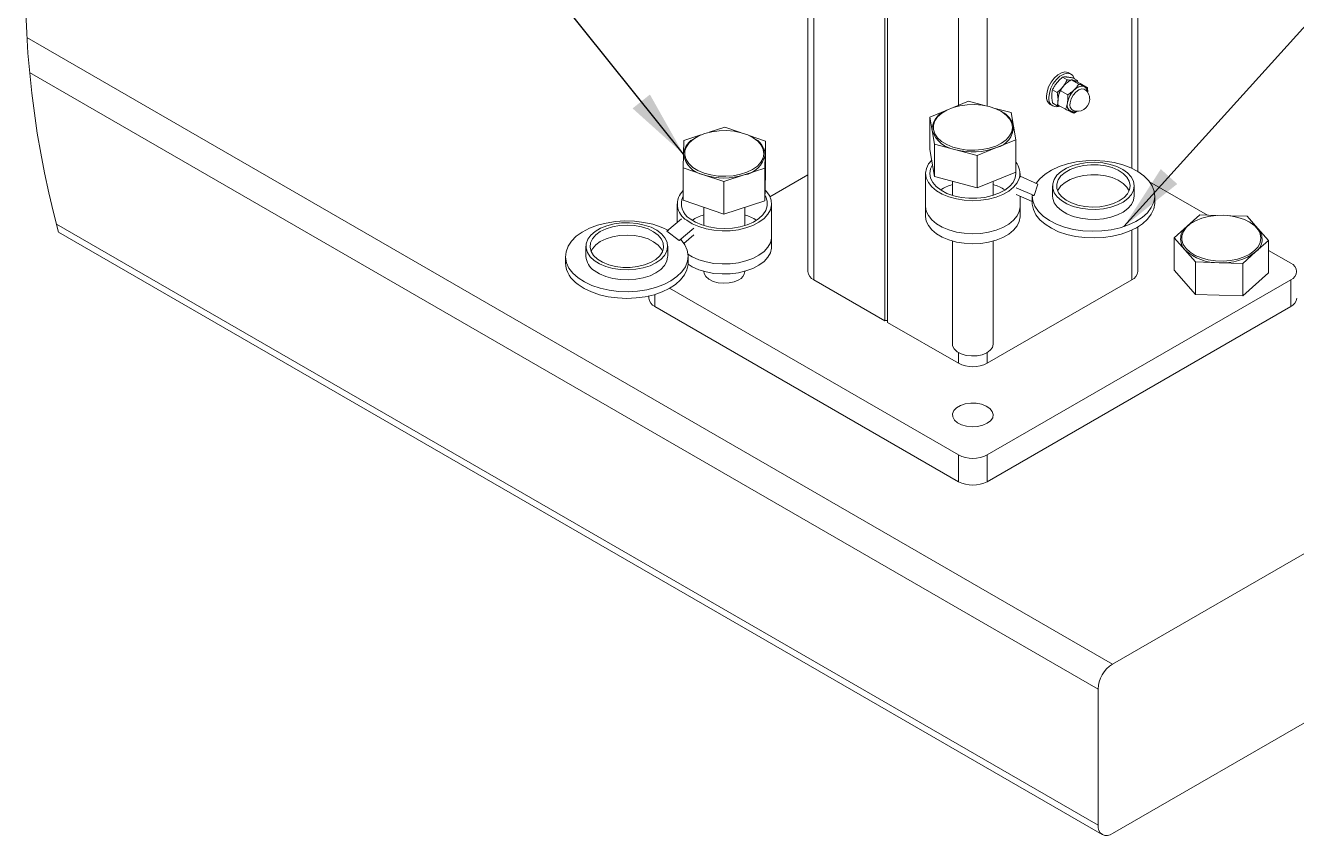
# Model space of a CAD drawing. Header units: inches. Extents: x 0.03 to 2.74, y 0.01 to 1.91.
# Drawn here: x 1.651 to 1.8551, y 1.1068 to 1.2369 of the extents above; entities that cross this region are included whole.
import ezdxf

# ---------------------------------------------------------------- set-up
doc = ezdxf.new("R2010")
doc.units = ezdxf.units.IN
doc.header["$MEASUREMENT"] = 0
doc.layers.add('SLD-0_0', color=7, linetype='Continuous')
doc.dimstyles.new('SLDDIMSTYLE1', dxfattribs={"dimtxt": 0.18, "dimasz": 0.01083333333333333, "dimexe": 0, "dimexo": 0.0625, "dimgap": 0, "dimtad": 0, "dimtih": 1, "dimtoh": 1, "dimdec": 0, "dimrnd": 1e-09, "dimzin": 0, "dimdsep": 46, "dimtxsty": 'Standard', "dimsah": 1, "dimcen": 0.09, "dimadec": 0, "dimazin": 0, "dimtfac": 0.01083333333333333, "dimtdec": 0, "dimtofl": 0, "dimtmove": 0, "dimatfit": 3, "dimfxl": 1, "dimfrac": 2, "dimtolj": 1, "dimtzin": 0, "dimarcsym": 0})

msp = doc.modelspace()

# ---------------------------------------------------------------- linework, layer by layer
at = {"color": 7, "linetype": 'Continuous', "lineweight": 15}
for p, q in [((1.788959838566752, 1.189459929390944), (1.788959838566752, 1.395049998841362)), ((1.789423808318046, 1.189192099596048), (1.789423808318046, 1.395092629460001)), ((1.776631376541753, 1.393387130939843), (1.776631376541753, 1.197361534110932)), ((1.77759232544079, 1.196022267804473), (1.77759232544079, 1.393553840125116)), ((1.82959112030183, 1.213428701390533), (1.82959112030183, 1.393387130939843)), ((1.651246963659857, 1.234931546321167), (1.825534054280514, 1.134317771731188)), ((1.82321416641339, 1.130299581705217), (1.651670571210751, 1.229329570146785)), ((1.818878124059277, 1.229060254146835), (1.818506924791847, 1.229274541449148)), ((1.818259862757039, 1.228152534855108), (1.81752919741997, 1.228574343315674)), ((1.82011750174188, 1.227471579166011), (1.818922827542858, 1.228161217421473)), ((1.819892576340238, 1.228030157602154), (1.819161911003168, 1.22845196606272)), ((1.819486255700755, 1.227944818143558), (1.819515158477979, 1.22793187251533)), ((1.819949873456114, 1.22774034761673), (1.819892576340238, 1.228030157602154)), ((1.821534441817712, 1.226871269656393), (1.820339806729349, 1.227560947022515)), ((1.802399356201187, 1.224705204012302), (1.799946765867053, 1.223699316965728)), ((1.804970295390367, 1.224025421642983), (1.802399356201187, 1.224705204012302)), ((1.816644866302505, 1.226119836559235), (1.815914200965436, 1.226541645019801)), ((1.818345358658273, 1.225740658717307), (1.81715072356991, 1.226430336083429)), ((1.798938180184988, 1.223285682632956), (1.79622264888837, 1.222171967498688)), ((1.798609924421471, 1.223109019784892), (1.798470690474358, 1.223028647380027)), ((1.809287955734608, 1.222883781497974), (1.806506170981135, 1.223619335667457)), ((1.807751806369226, 1.223028647380027), (1.807612611532772, 1.223109019784892)), ((1.809643901844911, 1.220706491094663), (1.809287955734608, 1.222883781497974)), ((1.815554422010522, 1.224160079642958), (1.815925621277952, 1.223945792340646)), ((1.816662583431169, 1.223964800121066), (1.815931918094099, 1.224386608581632)), ((1.817990194761156, 1.223409467869645), (1.816795559672794, 1.224099106125107)), ((1.76329931544375, 1.220541365891093), (1.7607804325421, 1.219724774435538)), ((1.765802866966953, 1.219683747353931), (1.76329931544375, 1.220541365891093)), ((1.79622264888837, 1.216974825758735), (1.79622264888837, 1.222171967498688)), ((1.79622264888837, 1.222171967498688), (1.796578594998672, 1.219994637984718)), ((1.809999847955213, 1.218529161580693), (1.809643901844911, 1.220706491094663)), ((1.759449496806072, 1.219293344752784), (1.756692899317188, 1.218399705298405)), ((1.758707548043794, 1.218926134772603), (1.758568333652011, 1.218845762367738)), ((1.769815307726007, 1.218309320564759), (1.767067373248158, 1.219250596802167)), ((1.767849469102209, 1.218845762367738), (1.767710254710425, 1.218926134772603)), ((1.796578594998672, 1.219994637984718), (1.796934541108975, 1.217817347581407)), ((1.806911513854134, 1.217262562879216), (1.809999847955213, 1.218529161580693)), ((1.809999847955213, 1.21333201984074), (1.809999847955213, 1.218529161580693)), ((1.756692899317188, 1.218399705298405), (1.756647687395036, 1.216212871894225)), ((1.769770115359184, 1.216122487160579), (1.769815307726007, 1.218309320564759)), ((1.769815307726007, 1.213112178824807), (1.769815307726007, 1.218309320564759)), ((1.79622264888837, 1.216974825758735), (1.796934541108975, 1.212620205841454)), ((1.796934541108975, 1.212620205841454), (1.796934541108975, 1.217817347581407)), ((1.796934541108975, 1.217817347581407), (1.800378860431015, 1.216906655879573)), ((1.800378860431015, 1.216906655879573), (1.803823140642396, 1.21599592506708)), ((1.803823140642396, 1.21599592506708), (1.806911513854134, 1.217262562879216)), ((1.756647687395036, 1.216212871894225), (1.756602495028213, 1.214026038490044)), ((1.769724922992361, 1.213935653756399), (1.769770115359184, 1.216122487160579)), ((1.803823140642396, 1.210798783327127), (1.803823140642396, 1.21599592506708)), ((1.756602495028213, 1.208828896750091), (1.756602495028213, 1.214026038490044)), ((1.756602495028213, 1.214026038490044), (1.759860491169341, 1.212910015826878)), ((1.759860491169341, 1.212910015826878), (1.763118506865799, 1.211793993163711)), ((1.763118506865799, 1.211793993163711), (1.76642171492908, 1.212864843015385)), ((1.76642171492908, 1.212864843015385), (1.769724922992361, 1.213935653756399)), ((1.769724922992361, 1.208738512016446), (1.769724922992361, 1.213935653756399)), ((1.769724922992361, 1.208738512016446), (1.769815307726007, 1.213112178824807)), ((1.770537192720063, 1.20935970661813), (1.776631376541753, 1.212877827754272)), ((1.795534496837961, 1.213112061492829), (1.795534496837961, 1.207804549472327)), ((1.796934541108975, 1.212620205841454), (1.803823140642396, 1.210798783327127)), ((1.803823140642396, 1.210798783327127), (1.809999847955213, 1.21333201984074)), ((1.810688039116281, 1.212496459715424), (1.810688039116281, 1.213112061492829)), ((1.810688039116281, 1.212673161674148), (1.813572254686466, 1.211409926489371)), ((1.763118506865799, 1.206596851423758), (1.763118506865799, 1.211793993163711)), ((1.799830411655631, 1.21185449735365), (1.799830411655631, 1.209594370573939)), ((1.806392085187952, 1.209594370573939), (1.806392085187952, 1.211852385378048)), ((1.810090858459408, 1.210812511168541), (1.81298023663662, 1.209547046676184)), ((1.813572254686466, 1.211409926489371), (1.81298023663662, 1.209547046676184)), ((1.815911463219285, 1.211111825044176), (1.815911463219285, 1.209504455168205)), ((1.829034810283926, 1.209504455168205), (1.829034810283926, 1.211111825044176)), ((1.831491116130693, 1.211780969314164), (1.84077962394017, 1.206418858813277)), ((1.755632120460285, 1.208248729230014), (1.755632120460285, 1.205219647777777)), ((1.756602495028213, 1.208828896750091), (1.763118506865799, 1.206596851423758)), ((1.763118506865799, 1.206596851423758), (1.769724922992361, 1.208738512016446)), ((1.770785682293935, 1.202941217209512), (1.770785682293935, 1.208248729230014)), ((1.812630626453124, 1.208628571953149), (1.810090858459408, 1.209740957325001)), ((1.810688039116281, 1.207804549472327), (1.810688039116281, 1.209479385235593)), ((1.812630626453124, 1.209504455168205), (1.812630626453124, 1.208432862214005)), ((1.812631604219607, 1.209583967138565), (1.81298023663662, 1.209547046676184)), ((1.82892709952821, 1.208820918175594), (1.829034810283926, 1.209504455168205)), ((1.832315647050087, 1.208432862214005), (1.832315647050087, 1.209504455168205)), ((1.759928054833285, 1.207689720576618), (1.759928054833285, 1.204731038311124)), ((1.766489747920935, 1.204731038311124), (1.766489747920935, 1.207689759687278)), ((1.795534496837961, 1.207804549472327), (1.795534496837961, 1.206197179596357)), ((1.810688039116281, 1.206197179596357), (1.810688039116281, 1.207804549472327)), ((1.839571143678415, 1.20645511439445), (1.837509112388065, 1.204620511587938)), ((1.842327858499277, 1.206372356239368), (1.839571143678415, 1.20645511439445)), ((1.847137726490827, 1.206227920574568), (1.844352108892741, 1.206311578274814)), ((1.848858947496024, 1.204279701302785), (1.847137726490827, 1.206227920574568)), ((1.65598390982714, 1.204979390997688), (1.82321416641339, 1.108439421791206)), ((1.756331986153155, 1.205815146676301), (1.753995945583739, 1.203827464749283)), ((1.758321212951214, 1.204308995186602), (1.755985191937129, 1.202321313259584)), ((1.82959112030183, 1.197361534110932), (1.82959112030183, 1.204508615991676)), ((1.837509112388065, 1.204620511587938), (1.835447041987056, 1.202785869670767)), ((1.838512261688488, 1.205317111540756), (1.838373027741375, 1.205236739135892)), ((1.847654182746902, 1.205236739135892), (1.847514948799789, 1.205317111540756)), ((1.850580168501221, 1.202331482031003), (1.848858947496024, 1.204279701302785)), ((1.656334634664426, 1.203667150156806), (1.823893753229411, 1.106937337810075)), ((1.755985191937129, 1.202321313259584), (1.753995945583739, 1.203827464749283)), ((1.756267062458714, 1.202445411381548), (1.755985191937129, 1.202321313259584)), ((1.756719201235569, 1.201874317534428), (1.758321212951214, 1.203237441343061)), ((1.770785682293935, 1.201333847333542), (1.770785682293935, 1.202941217209512)), ((1.799830411655631, 1.202254551364157), (1.799830411655631, 1.185685085887147)), ((1.806392085187952, 1.185685085887147), (1.806392085187952, 1.202254551364157)), ((1.835447041987056, 1.197588727930814), (1.835447041987056, 1.202785869670767)), ((1.835447041987056, 1.202785869670767), (1.837168262992253, 1.200837611288325)), ((1.848518098100212, 1.200496840113832), (1.850580168501221, 1.202331482031003)), ((1.850580168501221, 1.19713434029105), (1.850580168501221, 1.202331482031003)), ((1.740993254903042, 1.201408939799401), (1.740993254903042, 1.19980156992343)), ((1.754116601967684, 1.19980156992343), (1.754116601967684, 1.201408939799401)), ((1.837168262992253, 1.200837611288325), (1.83888948399745, 1.198889392016542)), ((1.846456066809862, 1.198662198196661), (1.848518098100212, 1.200496840113832)), ((1.850580168501221, 1.200761110838731), (1.854149133494455, 1.198700761306732)), ((1.737712418136882, 1.19980156992343), (1.737712418136882, 1.19872997696923)), ((1.757397458289174, 1.19872997696923), (1.757397458289174, 1.19980156992343)), ((1.83888948399745, 1.19369225027659), (1.83888948399745, 1.198889392016542)), ((1.83888948399745, 1.198889392016542), (1.842672775403656, 1.198775814661931)), ((1.842672775403656, 1.198775814661931), (1.846456066809862, 1.198662198196661)), ((1.846456066809862, 1.193465056456708), (1.846456066809862, 1.198662198196661)), ((1.759928054833285, 1.197391219101342), (1.759928054833285, 1.197361534110932)), ((1.766489747920935, 1.197361534110932), (1.766489747920935, 1.197391219101342)), ((1.788959838566752, 1.189459929390944), (1.77759232544079, 1.196022267804473)), ((1.854149133494455, 1.196022267804473), (1.805431175399575, 1.167897988254106)), ((1.805431175399575, 1.182629761182519), (1.828630210513453, 1.196022267804473)), ((1.835447041987056, 1.197588727930814), (1.83888948399745, 1.19369225027659)), ((1.846456066809862, 1.193465056456708), (1.850580168501221, 1.19713434029105)), ((1.854149133494455, 1.191735974208991), (1.854149133494455, 1.196022267804473)), ((1.800791360554668, 1.167897988254106), (1.75442811836902, 1.194662898619133)), ((1.751112434005422, 1.193432164392235), (1.751112434005422, 1.193075201404791)), ((1.83888948399745, 1.19369225027659), (1.846456066809862, 1.193465056456708)), ((1.800791360554668, 1.163611655547965), (1.752073363349129, 1.191735974208991)), ((1.854149133494455, 1.191735974208991), (1.805431175399575, 1.163611655547965)), ((1.789423808318046, 1.189192099596048), (1.800791360554668, 1.182629761182519)), ((1.89160494257953, 1.172459699112388), (1.825534054280514, 1.134317771731188)), ((1.800791360554668, 1.163611655547965), (1.800791360554668, 1.167897988254106)), ((1.805431175399575, 1.167897988254106), (1.805431175399575, 1.163611655547965)), ((1.825534054280514, 1.107099764378154), (1.89160494257953, 1.145241652648695)), ((1.82321416641339, 1.130299581705217), (1.82321416641339, 1.108439421791206))]:
    msp.add_line(p, q, dxfattribs=at)
at = {"color": 8, "linetype": 'Continuous', "lineweight": 15}
for p, q in [((1.800791360554668, 1.224045720075161), (1.800791360554668, 1.395692019869125)), ((1.805431175399575, 1.223932885823076), (1.805431175399575, 1.395692019869125)), ((1.828630210513453, 1.213937374625408), (1.828630210513453, 1.393553840125116)), ((1.828630210513453, 1.196022267804473), (1.828630210513453, 1.203999903646143)), ((1.752073363349129, 1.19368215972649), (1.752073363349129, 1.191735974208991)), ((1.800791360554668, 1.182629761182519), (1.800791360554668, 1.184345819580688)), ((1.805431175399575, 1.182629761182519), (1.805431175399575, 1.184345819580688))]:
    msp.add_line(p, q, dxfattribs=at)
at = {"color": 7, "linetype": 'Continuous', "lineweight": 15, "flags": 128}
for points in [[(1.814942770409707, 1.225511978692372), (1.815027327655117, 1.226240062725927), (1.815274233247286, 1.227006827201532), (1.815663384307336, 1.227750125281556), (1.816163335865186, 1.228409765661334), (1.816733530167142, 1.228932284069601), (1.817327816635227, 1.229275362772993), (1.817898010937183, 1.229411194092747), (1.818397962495033, 1.229328787933599), (1.818506924791847, 1.229274541449148)], [(1.815313930566477, 1.225297691390059), (1.815398526922546, 1.226025814534274), (1.815645393404057, 1.226792539899219), (1.816034583574766, 1.227535837979243), (1.816534496021956, 1.228195478359021), (1.817104729434571, 1.228717996767289), (1.817699015902657, 1.229061075470681), (1.818269210204613, 1.229196906790435), (1.818769161762463, 1.229114500631286), (1.819158312822512, 1.228820544915977), (1.819405218414682, 1.228338818925361), (1.819414604972914, 1.228306083303526)], [(1.817597406409792, 1.227052469340937), (1.817787014886085, 1.227272466799507), (1.81793289764528, 1.22741901443991)], [(1.819236651473093, 1.22320593599864), (1.819658499044318, 1.223103935399182), (1.820092392698608, 1.223096856369849), (1.820517330011918, 1.223185011795914), (1.820912621445478, 1.223364177726174), (1.821259024554911, 1.223625554262286), (1.821539760867377, 1.223956508661294), (1.82174114165212, 1.224340927331568), (1.821853389244315, 1.22476015448862), (1.821875330324183, 1.225010619150787), (1.821865122442105, 1.225261866026139), (1.821823000262038, 1.225509749384792), (1.821749628665188, 1.225750240828836), (1.821646180971336, 1.225979429292342), (1.821514338938831, 1.226193560152018), (1.821356331875253, 1.226389113448525), (1.821174623752139, 1.22656296032912)], [(1.80574891039574, 1.217167328423817), (1.806797506282271, 1.217515921730171), (1.807712852152562, 1.217972773341471), (1.808461899499503, 1.218521417670151), (1.809017544636198, 1.219141947390628), (1.809359723794427, 1.219811952095121), (1.809476078005848, 1.220507261396182), (1.809362383319259, 1.221202688029221), (1.809022746353885, 1.221873162061625), (1.808469486967407, 1.222494395773969), (1.807722551596068, 1.223043939647814), (1.806808926594787, 1.223501964578893), (1.805761699581332, 1.223851926758322), (1.804618651452588, 1.224081115221829), (1.803421122175437, 1.2241812776203), (1.802212407249726, 1.224148815773079), (1.801036154171235, 1.223984863889288), (1.799934915337285, 1.223695405899798), (1.798948466288384, 1.223290845239984), (1.798112515056475, 1.222785809296424), (1.79745717684922, 1.222198601857672), (1.797006230947475, 1.221550381790411), (1.796775908274848, 1.220864615490219), (1.796774578512432, 1.220166060004436), (1.797002280770885, 1.21948001992963), (1.797450762701094, 1.218831213202478), (1.79810383249011, 1.218243184439881), (1.798937867299713, 1.21773709250852), (1.799922751922242, 1.217331280307609), (1.801022895657732, 1.217040375223724), (1.802198483855015, 1.216874937134879), (1.803407081448748, 1.216840949971947), (1.804605001832492, 1.216939587054705), (1.80574891039574, 1.217167328423817)], [(1.761199092594592, 1.219814768062591), (1.760092476044988, 1.219532193549138), (1.759098517749501, 1.219133812373493), (1.758253101738041, 1.21863405636894), (1.757586812546182, 1.218050955549414), (1.757123722784723, 1.217405590560281), (1.756880571815846, 1.216721310465143), (1.756866120427234, 1.216022833200679), (1.757080935723447, 1.215335385142138), (1.757517215127955, 1.214683840668835), (1.758159216600388, 1.214091705287011), (1.758983727964451, 1.213580450748623), (1.759960946897757, 1.213168498174201), (1.761055556474956, 1.212870748724939), (1.762227996264165, 1.212697957832145), (1.763435870310701, 1.212656422311967), (1.764635550674113, 1.212747589258799), (1.765783683188566, 1.2129681342666), (1.766838751889211, 1.213310156982191), (1.7677626043279, 1.213761298437233), (1.768521898667579, 1.214305171265478), (1.769089159670086, 1.214922181026618), (1.76944389334995, 1.215590034644849), (1.769573271410919, 1.216284561732724), (1.769472639684537, 1.216980692357631), (1.769145615906788, 1.217653239254978), (1.768604011496782, 1.218277875594681), (1.767867420894828, 1.218832073636983), (1.766962458904582, 1.21929580872432), (1.765921841592549, 1.219652263273193), (1.764783154302317, 1.219888608987352), (1.763587580558131, 1.219996241521749), (1.76237831808319, 1.219971328031774), (1.761199092594592, 1.219814768062591)], [(1.796504128303363, 1.21525297898299), (1.796009495795177, 1.214636438549762), (1.79565886873454, 1.213901353708191), (1.795534653280599, 1.213142294032469), (1.795640682277965, 1.212382334811583), (1.795973670431257, 1.211644512223861), (1.796523527190376, 1.210951314898402), (1.797273591414459, 1.210323745259252), (1.798200983367815, 1.209780928418807), (1.799277621597065, 1.209339290853975), (1.800470692259055, 1.209012325742215), (1.801744017993932, 1.208809888969671), (1.803058879248987, 1.208738199131171), (1.804375344041073, 1.208799407312978), (1.805653402165726, 1.208991636203445), (1.806854216738258, 1.209309058314335), (1.807941258402882, 1.209742052423461), (1.808881595984466, 1.210277438238639), (1.809646600480403, 1.210898945725598), (1.810213001048406, 1.211587723546555), (1.810563667219703, 1.212322769277467)], [(1.796626114449724, 1.214506904046155), (1.796304272834332, 1.213833027386392), (1.796190695479721, 1.213098685647348), (1.79631279895806, 1.212364774125556), (1.796666398428804, 1.211656362753629), (1.797239486919548, 1.210997504587037), (1.798012548211301, 1.210410649144219), (1.798959221719692, 1.209915781972078), (1.800047280261458, 1.209529798875433), (1.80123968604224, 1.209265762814488), (1.802495803087024, 1.209132708351545), (1.803772922555854, 1.20913521143374), (1.805027475174265, 1.209273076507778), (1.806216791212963, 1.209541727626519), (1.807300352028909, 1.20993193467437), (1.808241237159724, 1.210430439137826), (1.809007454086098, 1.21102030610141), (1.809572876887619, 1.211681354464923), (1.80991826311991, 1.212391134709926)], [(1.812631604219607, 1.209583967138565), (1.812730436855662, 1.208697289381542), (1.813067531628181, 1.207830362507466), (1.813634597077392, 1.20700434538302), (1.814417827140563, 1.206239458219062), (1.815398018483976, 1.205554435021397), (1.816551196273478, 1.204966015152207), (1.817849200834374, 1.204488552223455), (1.819260274311311, 1.204133740322272), (1.820749921102784, 1.203910222904365), (1.822281690074325, 1.203823553683353), (1.823818152324982, 1.20387576641352), (1.825321683400507, 1.204065648664429), (1.826755597502476, 1.204388507156962), (1.828084812369494, 1.204836441537941), (1.829276787933024, 1.205398539933422), (1.830302386751886, 1.206061074501988), (1.831136538893467, 1.206807775209371), (1.831758828593612, 1.207620416488336), (1.832154080916512, 1.208479130123959), (1.832312596418661, 1.209362913692193), (1.832230542255447, 1.210250178109106), (1.831909834849175, 1.211119177848124), (1.831358413663684, 1.211948714931908), (1.830589693655114, 1.212718451817619), (1.829622526161249, 1.213409615388794), (1.828480534020306, 1.214005309840614), (1.827191642243027, 1.214490907786501), (1.825787374020809, 1.214854597807345), (1.824302029401859, 1.215087462672826), (1.822771981299328, 1.215183792226685), (1.821234658614166, 1.215141239829365), (1.819727568468644, 1.214960861468667), (1.818287670435803, 1.214647076649092), (1.816950085887694, 1.214207511949203), (1.815747550446152, 1.213652961910968), (1.814709475326974, 1.212996958822505), (1.813861243348044, 1.212255538054128), (1.81328197537313, 1.21153707524276)], [(1.828586406575035, 1.209735520943358), (1.82892709952821, 1.210428248940905), (1.82903457561997, 1.21114573398579), (1.828904884673727, 1.211861967489577), (1.828542719968596, 1.212551097306469), (1.827961183575442, 1.213188209946489), (1.827181317028972, 1.21375026923131), (1.826231280003881, 1.214216937618094), (1.825145411659035, 1.214571436634003), (1.823962939985716, 1.214800859761465), (1.822726652045197, 1.214896954651369), (1.821481212210402, 1.214856240455036), (1.820271597739528, 1.21468020337752), (1.819141534349672, 1.214375218456287), (1.818131931790465, 1.213952236675943), (1.817279202085715, 1.21342662852559), (1.816614203545613, 1.212817323564333), (1.816160950114969, 1.212146419314676), (1.815935868270689, 1.211438086164068), (1.81594701480859, 1.21071798070501), (1.816194076843397, 1.210012111525938), (1.816668058923471, 1.209345978776716), (1.817351830580038, 1.208743674623474), (1.818220752097738, 1.208226944592783), (1.819243339395834, 1.20781448357979), (1.820382632901284, 1.207521231856348), (1.821597527311165, 1.207357710189809), (1.822844023133761, 1.207329902511045), (1.824077143110876, 1.207438747475881), (1.825252301090907, 1.207680373129045), (1.826326983787191, 1.208046018682854), (1.827262393425704, 1.208522464734464), (1.828024738396807, 1.209092502593783), (1.828586406575035, 1.209735520943358)], [(1.827948277057873, 1.209834197136775), (1.828281695428418, 1.210496614373364), (1.82837732099041, 1.211184218874542), (1.82823120356726, 1.211868850965614), (1.8278493662005, 1.21252246830386), (1.827247414043191, 1.213118358308976), (1.826450025921353, 1.213632076818901), (1.825489820124844, 1.214042621409588), (1.82440610286626, 1.214333213608198), (1.823243225633251, 1.214491885552984), (1.822048864319504, 1.214512183985161), (1.820871829027827, 1.214393248470225), (1.819760382311799, 1.214140006951248), (1.818759970757527, 1.213762784642286), (1.81791162144662, 1.213277030253762), (1.817249986423217, 1.212702612000602), (1.816802208484875, 1.212063074499705), (1.816586552309487, 1.211384582782144), (1.816611935127373, 1.210694944526681), (1.816877261840075, 1.210022358518674), (1.817371698794963, 1.209394397772931), (1.818074986670521, 1.208836718881952), (1.818958340021504, 1.208372201581428), (1.819985581488056, 1.208019853651782), (1.821114667111429, 1.207794067815635), (1.822299368092329, 1.207704113299241), (1.823491187213222, 1.207753666504576), (1.824641314371299, 1.207940693677356), (1.825702660332763, 1.208257568239016), (1.826631812265787, 1.208691305450669), (1.827390715498872, 1.209224109962332), (1.827948277057873, 1.209834197136775)], [(1.80991826311991, 1.212391134709926), (1.810031840474522, 1.213125476448969), (1.809999847955213, 1.213495854392554)], [(1.828212195786839, 1.21030814010619), (1.8278493662005, 1.210915098427889), (1.827247414043191, 1.211510988433006), (1.826450025921353, 1.21202470694293), (1.825489820124844, 1.212435251533618), (1.82440610286626, 1.212725843732227), (1.823243225633251, 1.212884515677013), (1.822048864319504, 1.21290481410919), (1.820871829027827, 1.212785917704914), (1.819760382311799, 1.212532637075278), (1.818759970757527, 1.212155414766316), (1.81791162144662, 1.211669660377792), (1.817249986423217, 1.211095242124632), (1.816802208484875, 1.210455704623735), (1.816734077716372, 1.21030814010619)], [(1.757183679425432, 1.205596713644102), (1.758072958041299, 1.20503301171159), (1.759118268632448, 1.204567008206014), (1.760287872898858, 1.204212861186039), (1.761546238806552, 1.203981365193634), (1.762855135686063, 1.203879521036813), (1.764174768441553, 1.20391045756832), (1.765465048647237, 1.204073157911014), (1.766686787422496, 1.204362772343142), (1.767802849196322, 1.2047704618557), (1.7687793250271, 1.20528382836969), (1.769586529924423, 1.205887266732052), (1.770199980615566, 1.206562473154232), (1.770601001760713, 1.207288914540097), (1.770777410389492, 1.208044493367142), (1.770723867896909, 1.208806329899674), (1.770441977819993, 1.20955119240607), (1.769940305393134, 1.210256474925253), (1.769760200807051, 1.210446044290887)], [(1.757705493841832, 1.20582637143552), (1.758570230518987, 1.20528382836969), (1.75959291559373, 1.204842269026177), (1.760738760134614, 1.204516711898152), (1.761968712148326, 1.204318225302197), (1.763240903674083, 1.204253614493031), (1.76451200010138, 1.204325030556916), (1.765738725485699, 1.204530048632974), (1.766879309642907, 1.20486170702385), (1.767894896132987, 1.205308741859665), (1.768750891577788, 1.205855860872633), (1.76941817809146, 1.206484486499585), (1.769874012825618, 1.207173186099224), (1.770102868848521, 1.20789849327597), (1.770096963138966, 1.208635768314461), (1.769856491250251, 1.209359823950108), (1.769742033905805, 1.209566797559132)], [(1.812630626453124, 1.208432862214005), (1.812642164097618, 1.208157796947138), (1.812830090815562, 1.207294702917674), (1.813244077144267, 1.206458282357853), (1.813874384529569, 1.205668129707986), (1.814706229142252, 1.204942783420582), (1.815720094763323, 1.204299256632436), (1.816892280333246, 1.20375260694738), (1.818195251947873, 1.203315623551005), (1.819598542403609, 1.202998631657367), (1.821069142304003, 1.202809023181074), (1.822572712490187, 1.202751178515967), (1.824073896926154, 1.20282654475644), (1.825537613350511, 1.203033322812167), (1.82692948349373, 1.203366662961393), (1.828216889065955, 1.203818743072258), (1.829369636638206, 1.204378964156092), (1.830360778966223, 1.205034185031369), (1.831167045207722, 1.205769113430303), (1.831769505803601, 1.206566462441481), (1.832154080916512, 1.207407537169758)], [(1.815911463219285, 1.209504455168205), (1.81594701480859, 1.209110610829039), (1.816194076843397, 1.208404741649967), (1.816668058923471, 1.207738608900745), (1.817351830580038, 1.207136304747503), (1.818220752097738, 1.206619574716812), (1.819243339395834, 1.206207113703819), (1.820382632901284, 1.205913861980377), (1.821597527311165, 1.205750340313838), (1.822844023133761, 1.205722532635074), (1.824077143110876, 1.205831377599911), (1.825252301090907, 1.206073003253075), (1.826326983787191, 1.206438648806884), (1.827262393425704, 1.206915094858494), (1.828024738396807, 1.207485132717812), (1.828586406575035, 1.208128151067387), (1.82892709952821, 1.208820918175594)], [(1.832154080916512, 1.207407537169758), (1.832311735984156, 1.208272664953506), (1.832315647050087, 1.208432862214005)], [(1.810688039116281, 1.207804549472327), (1.810687843562985, 1.207774316932687), (1.810563667219703, 1.207015257256965), (1.810213001048406, 1.206280211526054), (1.809646600480403, 1.205591433705096), (1.808881595984466, 1.204969926218137), (1.807941258402882, 1.20443454040296), (1.806854216738258, 1.204001546293833), (1.805653402165726, 1.203684124182943), (1.804375344041073, 1.203491895292476), (1.803058879248987, 1.20343068711067), (1.801744017993932, 1.203502376949169), (1.800470692259055, 1.203704813721713), (1.799277621597065, 1.204031778833473), (1.798200983367815, 1.204473416398305), (1.797273591414459, 1.20501623323875), (1.796523527190376, 1.205643802877901), (1.795973670431257, 1.20633700020336), (1.795640682277965, 1.207074822791081), (1.795534496837961, 1.207804549472327)], [(1.795534496837961, 1.207804549472327), (1.795640682277965, 1.207074822791081), (1.795973670431257, 1.20633700020336), (1.796523527190376, 1.205643802877901), (1.797273591414459, 1.20501623323875), (1.798200983367815, 1.204473416398305), (1.799277621597065, 1.204031778833473), (1.800470692259055, 1.203704813721713), (1.801744017993932, 1.203502376949169), (1.803058879248987, 1.20343068711067), (1.804375344041073, 1.203491895292476), (1.805653402165726, 1.203684124182943), (1.806854216738258, 1.204001546293833), (1.807941258402882, 1.20443454040296), (1.808881595984466, 1.204969926218137), (1.809646600480403, 1.205591433705096), (1.810213001048406, 1.206280211526054), (1.810563667219703, 1.207015257256965)], [(1.810688039116281, 1.206197179596357), (1.810687843562985, 1.206166947056717), (1.810563667219703, 1.205407887380994), (1.810213001048406, 1.204672841650083), (1.809646600480403, 1.203984063829126), (1.808881595984466, 1.203362556342167), (1.807941258402882, 1.202827170526989), (1.806854216738258, 1.202394176417863), (1.805653402165726, 1.202076754306973), (1.804375344041073, 1.201884525416506), (1.803058879248987, 1.201823317234699), (1.801744017993932, 1.201895007073199), (1.800470692259055, 1.202097443845743), (1.799277621597065, 1.202424408957503), (1.798200983367815, 1.202866046522335), (1.797273591414459, 1.20340886336278), (1.796523527190376, 1.20403643300193), (1.795973670431257, 1.204729669438048), (1.795640682277965, 1.205467452915111), (1.795534496837961, 1.206197179596357)], [(1.810563667219703, 1.207015257256965), (1.810687843562985, 1.207774316932687), (1.810688039116281, 1.207804549472327)], [(1.844541169819804, 1.206286351899564), (1.843344227202543, 1.206388782716274), (1.842135316723536, 1.206358589287294), (1.840958164099881, 1.206196866711083), (1.83985528261824, 1.205909481586535), (1.8388665651511, 1.205506759127709), (1.838027719730402, 1.205003326721181), (1.837369096227766, 1.204417331712867), (1.836914473924046, 1.20376997208011), (1.836680279296149, 1.203084635997171), (1.836674999357143, 1.202386119622047), (1.836898829660325, 1.201699610219329), (1.837343635188561, 1.201049982168332), (1.837993380571536, 1.200460701864637), (1.83882456030301, 1.199953045506905), (1.83980713739664, 1.199545395105005), (1.840905638484439, 1.199252417156178), (1.842080288025899, 1.199084788870413), (1.843288690066335, 1.199048494178581), (1.844487157999309, 1.199144901953759), (1.845632357214314, 1.19937049223661), (1.84668290863381, 1.199717090899339), (1.847600835807615, 1.20017222164163), (1.848352972896641, 1.200719418875916), (1.848912137992674, 1.201338892608592), (1.849258110884854, 1.202008271542536), (1.849378376162206, 1.202703346179641), (1.849268631652206, 1.203399007476636), (1.848932788420785, 1.204070107279589), (1.848383009882984, 1.204692396979734), (1.847639164253731, 1.205243348837313), (1.846728159666622, 1.205703094637402), (1.845682888186132, 1.206055012349796), (1.844541169819804, 1.206286351899564)], [(1.754277816105325, 1.203951523760587), (1.753074928667849, 1.204505839134866), (1.751737070345125, 1.204945090949481), (1.750296937648328, 1.205258601994441), (1.748789749726158, 1.205438628359206), (1.747252368375007, 1.205480867871251), (1.745722398493794, 1.205384186321458), (1.744237229872811, 1.205151008570703), (1.742833176759219, 1.204787005664584), (1.741544597867215, 1.204301133944082), (1.740402996832865, 1.203705204828306), (1.739436259556252, 1.203013845703835), (1.738668067541583, 1.202243913264827), (1.738117174349993, 1.201414258849065), (1.73779705360361, 1.200545180888728), (1.737715546989626, 1.199657916471816), (1.737874649151664, 1.198774172014241), (1.738270468579124, 1.197915536599937), (1.7388933058285, 1.197103012652949), (1.739727946853322, 1.196356507498863), (1.740753975889436, 1.195694207594252), (1.74194632300423, 1.195132382973387), (1.743275792090534, 1.194684683256364), (1.744709921301128, 1.194362137649105), (1.746213608819291, 1.19417260739413), (1.747750090625277, 1.194120707549237), (1.749281820486159, 1.194207728766183), (1.750771291279665, 1.194431559069365), (1.752182149647976, 1.194786683855822), (1.753479821768267, 1.195264420559189), (1.754632647561837, 1.195853114202994), (1.755612389132667, 1.196538372064615), (1.756395091201937, 1.197303376560551), (1.756961628657248, 1.198129511016975), (1.757298156325208, 1.198996555223028), (1.757396441412032, 1.199883232980052), (1.757254059056845, 1.200767955204109), (1.756874509663654, 1.201629015479289), (1.756267062458714, 1.202445411381548)], [(1.741678297656037, 1.19972377882208), (1.742336940714003, 1.199112205442583), (1.743184155815791, 1.198583624882124), (1.744189358425826, 1.198157162253101), (1.74531619518629, 1.197848266265938), (1.746523951900848, 1.197668005237218), (1.74776896151839, 1.197622988868362), (1.749006246780721, 1.197714781585743), (1.750191065093599, 1.197940098093978), (1.751280609840418, 1.198290764265275), (1.752235496587263, 1.198754186467337), (1.753021229732629, 1.199313508006008), (1.753609375827204, 1.199948586891744), (1.753978717338317, 1.200636426056879), (1.754115878420487, 1.201352229343413), (1.754015911575312, 1.202070027273573), (1.753682414983449, 1.202763967701558), (1.753127473838621, 1.203408902473439), (1.75237111279839, 1.20398159985759), (1.751440689768939, 1.204461292093922), (1.750369820361936, 1.204830653160365), (1.74919722413009, 1.205076346322096), (1.747965257917424, 1.205189493459455), (1.746718468764883, 1.205166027063875), (1.745501912151982, 1.20500672934854), (1.744359548459776, 1.204717427801687), (1.743332678544488, 1.204308525858691), (1.742458418421793, 1.203794846459425), (1.741768349949079, 1.203194928056401), (1.741287425726978, 1.202530437954869), (1.741033030443552, 1.201825429210301), (1.741014355103736, 1.201105362861903), (1.741232064588737, 1.200396286608768), (1.741678297656037, 1.19972377882208)], [(1.74223409923537, 1.199929931107257), (1.742858735575073, 1.19934190234466), (1.743675639915902, 1.198838469938132), (1.744651372644154, 1.198440284315784), (1.745745962666023, 1.198163654622545), (1.74691460872128, 1.198019844728294), (1.748109478473598, 1.198014838563903), (1.749281644488192, 1.198148753461351), (1.750383117986098, 1.198416153038995), (1.751368804377143, 1.198806047201571), (1.752198361016256, 1.199302517910743), (1.752837800740505, 1.199885266734335), (1.753260958518817, 1.200530357948853), (1.753450527884451, 1.201211430969928), (1.753398706260876, 1.20190056078682), (1.753107664289685, 1.20256958772483), (1.752589272055974, 1.203191095211789), (1.751864786203074, 1.203739661319151), (1.750963852610736, 1.204192758307158), (1.74992335263068, 1.20453192594462), (1.748785877770887, 1.204743240836826), (1.747598028381913, 1.20481802041741), (1.746408399457942, 1.204753253165607), (1.745265722880461, 1.20455155949559), (1.744216755442667, 1.20422119175647), (1.743304460203802, 1.203775721347027), (1.742566187843498, 1.203233334723834), (1.742032131790737, 1.202616246741377), (1.741724194014727, 1.201949761996221), (1.741654968147764, 1.201261101507241), (1.741827289712645, 1.200578542281112), (1.74223409923537, 1.199929931107257)], [(1.837509112388065, 1.204620511587938), (1.838022400680737, 1.205017641222485), (1.838373027741375, 1.205236739135892)], [(1.753294007025926, 1.200605254861415), (1.753107664289685, 1.200962217848859), (1.752589272055974, 1.201583725335819), (1.751864786203074, 1.20213229144318), (1.750963852610736, 1.202585427541847), (1.74992335263068, 1.20292455606865), (1.748785877770887, 1.203135870960856), (1.747598028381913, 1.20321065054144), (1.746408399457942, 1.203145883289637), (1.745265722880461, 1.202944189619619), (1.744216755442667, 1.2026138218805), (1.743304460203802, 1.202168351471056), (1.742566187843498, 1.201625964847864), (1.742032131790737, 1.201008915976065), (1.7418158498448, 1.200605254861415)], [(1.770785682293935, 1.202941217209512), (1.770777410389492, 1.20273698134664), (1.770601001760713, 1.201981402519595), (1.770199980615566, 1.201254961133731), (1.769586529924423, 1.200579754711551), (1.7687793250271, 1.199976316349189), (1.767802849196322, 1.199462949835198), (1.766686787422496, 1.19905526032264), (1.765465048647237, 1.198765645890513), (1.764174768441553, 1.198602906437159), (1.762855135686063, 1.198572009016311), (1.761546238806552, 1.198673853173132), (1.760287872898858, 1.198905349165537), (1.759118268632448, 1.199259496185512), (1.758072958041299, 1.199725499691089), (1.75737921316661, 1.200147347262314)], [(1.75737921316661, 1.200147347262314), (1.758072958041299, 1.199725499691089), (1.759118268632448, 1.199259496185512), (1.760287872898858, 1.198905349165537), (1.761546238806552, 1.198673853173132), (1.762855135686063, 1.198572009016311), (1.764174768441553, 1.198602906437159), (1.765465048647237, 1.198765645890513), (1.766686787422496, 1.19905526032264), (1.767802849196322, 1.199462949835198), (1.7687793250271, 1.199976316349189), (1.769586529924423, 1.200579754711551), (1.770199980615566, 1.201254961133731), (1.770601001760713, 1.201981402519595), (1.770777410389492, 1.20273698134664), (1.770785682293935, 1.202941217209512)], [(1.770785682293935, 1.201333847333542), (1.770777410389492, 1.20112961147067), (1.770601001760713, 1.200374032643625), (1.770199980615566, 1.19964759125776), (1.769586529924423, 1.19897238483558), (1.7687793250271, 1.198368946473218), (1.767802849196322, 1.197855579959228), (1.766686787422496, 1.197447890446669), (1.765465048647237, 1.197158276014542), (1.764174768441553, 1.196995575671848), (1.762855135686063, 1.196964639140341), (1.761546238806552, 1.197066483297162), (1.760287872898858, 1.197297979289567), (1.759118268632448, 1.197652126309542), (1.758072958041299, 1.198118129815118), (1.757391435247642, 1.198531490373275)], [(1.739727946853322, 1.195284914544663), (1.740730646381163, 1.194635560268281), (1.741893288950217, 1.194082183549825), (1.74318863398628, 1.193637730017523), (1.744586331617736, 1.19331264221741), (1.746053607112089, 1.193114507617389), (1.747556082199813, 1.193048019496576), (1.749058518176877, 1.193114703170685), (1.750525715449912, 1.193313033324003), (1.751923276194059, 1.193638316677413), (1.753218464787486, 1.194082926652352), (1.754380892247913, 1.194636459813445), (1.755383318001139, 1.195285970532464), (1.756202256096252, 1.196016205652281), (1.756818503199535, 1.196810034704122), (1.757217627477706, 1.19764884101416), (1.757390261927863, 1.198513030142085), (1.757397458289174, 1.19872997696923)], [(1.742336940714003, 1.197504835566612), (1.743184155815791, 1.196976294116813), (1.744189358425826, 1.19654983148779), (1.74531619518629, 1.196240896389968), (1.746523951900848, 1.196060635361247), (1.74776896151839, 1.196015618992392), (1.749006246780721, 1.196107411709772), (1.750191065093599, 1.196332728218008), (1.751280609840418, 1.196683433499964), (1.752235496587263, 1.197146816591367), (1.753021229732629, 1.197706138130037), (1.753609375827204, 1.198341217015774), (1.753978717338317, 1.199029056180908), (1.754115878420487, 1.199744859467443), (1.754116601967684, 1.19980156992343)], [(1.765528799021899, 1.196022267804473), (1.764816867690635, 1.1957105949605), (1.76398568795916, 1.195521377590799), (1.763096898226535, 1.195468656422061), (1.762216399953682, 1.195556264298896), (1.761409527496964, 1.19577778707318), (1.760736100609782, 1.196116798268005), (1.760246063604064, 1.196548071508121), (1.759975769837632, 1.1970397316062), (1.759928054833285, 1.197361534110932)], [(1.806392085187952, 1.185685085887147), (1.806273110562357, 1.185179619726335), (1.805919628423591, 1.184705911420876), (1.805357882024044, 1.18430483160974), (1.804629485105214, 1.184006104393996), (1.803788527708915, 1.183831905517467), (1.802897313115413, 1.183795141497724), (1.802021977449587, 1.183898550080917), (1.80122740529522, 1.184134465577823), (1.800572575526535, 1.184485366413075), (1.800106024471729, 1.184925243998239), (1.799862325953621, 1.185421480043455), (1.799830411655631, 1.185685085887147)], [(1.805971019829913, 1.173398120271667), (1.805431175399575, 1.172987145463728), (1.804719244068311, 1.172675472619754), (1.803888025226178, 1.172486255250054), (1.802999235493552, 1.172433494970656), (1.802118737220699, 1.172521141958151), (1.801311884319311, 1.172742664732434), (1.800638437876799, 1.173081636816599), (1.800148420426411, 1.173512949167376), (1.799878126659979, 1.174004570154795), (1.799847620345724, 1.174520087755047), (1.800059169901886, 1.175021212632676), (1.800497052843424, 1.175470789661347), (1.80112884643378, 1.175835535669992), (1.801907656992449, 1.176088307861057), (1.802775757186304, 1.176210450450055), (1.803668692648815, 1.17619285065337), (1.804520327255104, 1.176036799122757), (1.80526741906908, 1.17575391172403), (1.805854626507832, 1.175365151770573), (1.806238380296898, 1.174899343818293), (1.806390168765646, 1.174391061690012), (1.806298806265518, 1.173877968950636), (1.805971019829913, 1.173398120271667)]]:
    msp.add_lwpolyline(points, dxfattribs=at)
at = {"color": 8, "linetype": 'Continuous', "lineweight": 15, "flags": 128}
for points in [[(1.818329166845322, 1.224497135304818), (1.818513534493269, 1.225176252792928), (1.818848947507438, 1.225842424652809), (1.819299032974679, 1.226423413496732), (1.819815059013502, 1.22685632938454), (1.820341097381106, 1.227094200414411), (1.820820085625571, 1.227111252661867), (1.821200202123322, 1.226905687036579), (1.821440224239455, 1.226499757503689), (1.821501823527854, 1.226211081727385)], [(1.821174623752139, 1.22656296032912), (1.821008559892745, 1.226664882707259), (1.820598093523376, 1.226711815498421), (1.820128296283847, 1.226545282311116), (1.819655839519486, 1.226185307802905), (1.819237707460894, 1.225675383026933), (1.818924313747912, 1.225076989939621), (1.818753478388083, 1.224462248596721)]]:
    msp.add_lwpolyline(points, dxfattribs=at)
at = {"color": 7, "linetype": 'Continuous', "lineweight": 0}
msp.add_arc((1.803111396729592, 1.243598303373703), 0.152111521192728, 156.1942251193258, 195.2191886054178, dxfattribs=at)
at = {"color": 7, "linetype": 'Continuous', "lineweight": 15}
for centre, radius, start, end in [((1.820303583477174, 1.224821041818128), 0.003507515232978309, 140.4920931371816, 177.7523580963333), ((1.820620442984168, 1.225545060592023), 0.001581980076580761, 77.19682940867378, 141.844588272525), ((1.820487529179408, 1.226172325153766), 0.001035221271177627, 0.5150742961772563, 62.15800192771395), ((1.81639416541734, 1.225354329139655), 0.001459931796233973, 173.8008740328409, 234.8868096540147), ((1.816550570070909, 1.225079130737866), 0.001255804930157798, 169.9771863309087, 285.609743797003), ((1.822010401635596, 1.223848984312995), 0.003752965508664636, 134.5737052528598, 170.144651188616), ((1.799812118101815, 1.220085107287948), 0.003234788455739479, 114.4996635179955, 181.6026350116072), ((1.806135921498414, 1.219780103751754), 0.003628239190090899, 14.79296090997525, 63.55340991541331), ((1.819533086192429, 1.224104304614731), 0.001280177633713763, 162.4021062849578, 237.4182094904355), ((1.819213085329968, 1.224082223039738), 0.001119330025884263, 250.7312384804285, 298.1372161453133), ((1.806103212786528, 1.220709755802534), 0.003540690563501012, 283.1963649052661, 359.9471701902582), ((1.759973826999022, 1.215803496553153), 0.003351237508009191, 114.796417777785, 172.9834250704609), ((1.766500993607574, 1.21585579670464), 0.00327998183320265, 4.66378324376419, 65.72460968452215), ((1.80099336420964, 1.221545317115033), 0.004679187210542928, 199.3537262629256, 262.4537167321882), ((1.803091962599493, 1.227239015470699), 0.01068262973695739, 255.2872462188577, 290.9496770250413), ((1.76058690898434, 1.216830659288358), 0.003987371062993192, 188.9130855174313, 259.5032566599157), ((1.765719069502616, 1.216936728422595), 0.004132065024269007, 279.7905540719871, 348.635243720874), ((1.80787787761835, 1.213108976150421), 0.002798497280651641, 343.6837481495732, 40.68952937204367), ((1.763211765152734, 1.223150901125159), 0.01077528510083694, 251.879597597499, 287.3314731878004), ((1.758732102776531, 1.208216513632352), 0.003043183670543829, 134.4106390374044, 239.4149423406081), ((1.801931127460271, 1.204216139139801), 0.007410144245382669, 106.4687227282835, 122.6072880764863), ((1.804287258531631, 1.204207134532273), 0.007419944958801347, 57.40344121136378, 73.52054798385623), ((1.759100008699415, 1.208226793215416), 0.002776093732102445, 154.112144045211, 239.8457356680539), ((1.762153683349465, 1.199079192057009), 0.00770806128926514, 106.7825592044383, 122.2934516003381), ((1.764251398226765, 1.199051326976005), 0.007738413746695011, 57.73715370218456, 73.18683549303486), ((1.838998438339715, 1.202579513482517), 0.002526611378227557, 126.1184058108495, 223.5843952435895), ((1.845237901106552, 1.200958182364196), 0.004913701762837868, 42.52958427189665, 60.54474879976625), ((1.847028819146812, 1.202537815975374), 0.002526565706337405, 306.1178422013227, 43.58485296350777), ((1.842456528258602, 1.206577261132528), 0.007804442956504714, 227.34387031277, 271.5877667067161), ((1.843304053372014, 1.207418824307007), 0.008666032979294228, 265.8225835966542, 306.9892046423697), ((1.742125556079528, 1.198999754575699), 0.004421376081920043, 183.4981700951233, 237.1612414994195), ((1.74389736273677, 1.199959171239587), 0.002908381076264802, 183.1063038582121, 237.5525407205106), ((1.853640894762714, 1.197361514555602), 0.0014324414364478, 290.7815514228362, 69.21844857716782), ((1.764862308037726, 1.197514870344315), 0.001634647538133549, 294.062168459074, 354.6175219422909), ((1.778273205235182, 1.197525194587725), 0.001649965517891332, 185.6925428527077, 245.6277667459305), ((1.827949315696966, 1.197525157420091), 0.001649937861815135, 294.37324104112, 354.3086584937446), ((1.752754251758337, 1.193238887979928), 0.001649957220254025, 185.693482348378, 245.6273077844985), ((1.853468285931872, 1.193238882644731), 0.001649935504707142, 294.3714766392441, 354.3066286584575), ((1.789191823442399, 1.18901239469334), 0.0005040875797793143, 62.59950327305492, 117.4004967269003), ((1.803111267977122, 1.18710698739179), 0.005042571266500933, 242.608738107157, 297.3912618928378), ((1.803111267977122, 1.172375214463378), 0.005042571266501919, 242.6087381071628, 297.391261892832), ((1.803111267977121, 1.168089309650048), 0.005042951190192105, 242.6109747233744, 297.3890252766295), ((1.828250926421191, 1.130070410604463), 0.005041970921138566, 122.6054700491927, 177.3948556155017), ((1.824628441687441, 1.108210019260269), 0.001432759600209732, 170.7865815382625, 309.2034338838899)]:
    msp.add_arc(centre, radius, start, end, dxfattribs=at)
at = {"color": 8, "linetype": 'Continuous', "lineweight": 15}
for centre, radius, start, end in [((1.819300770684434, 1.224076933484055), 0.001058576209042684, 156.6123541327485, 292.44912003266), ((1.819695398643739, 1.224103438001319), 0.001007947821758815, 159.1464008397365, 242.926708785925)]:
    msp.add_arc(centre, radius, start, end, dxfattribs=at)
at = {"color": 7, "linetype": 'Continuous', "lineweight": 15}
for points, knots in [([(1.816576657312683, 1.227641710533972), (1.816557703358882, 1.227617557596786), (1.816476954201145, 1.227514659312078), (1.816343353072358, 1.227326794209252), (1.81618504269783, 1.227072564853369), (1.816041403007054, 1.226810924413893), (1.815956498115627, 1.226631185650049), (1.815914200965436, 1.226541645019801)], [0, 0, 0, 0, 0.07155414886497521, 0.3048407373882011, 0.5367895100962783, 0.7692419914525598, 1, 1, 1, 1]), ([(1.81752919741997, 1.228574343315674), (1.81744332144586, 1.22850431018506), (1.81727150218292, 1.228364189027681), (1.817025722921476, 1.22813848795589), (1.816790690269044, 1.22790003353843), (1.81664796996253, 1.227727779979899), (1.816576657312683, 1.227641710533972)], [0, 0, 0, 0, 0.2488153414772318, 0.4978257192841121, 0.7490800046825528, 1, 1, 1, 1]), ([(1.817597406409792, 1.227052469340937), (1.817578093821984, 1.227028476396813), (1.817495057823443, 1.226925316836162), (1.817339020290231, 1.226748951443177), (1.817120943876168, 1.22652959494763), (1.816889277795302, 1.226319074607365), (1.816726488414746, 1.226186372834354), (1.816644866302505, 1.226119836559235)], [0, 0, 0, 0, 0.06916853549536828, 0.2973955882966, 0.528396444828187, 0.7635393771873822, 0.9999999999999999, 0.9999999999999999, 0.9999999999999999, 0.9999999999999999]), ([(1.81715072356991, 1.226430336083429), (1.817201717320774, 1.226512456681244), (1.81730479286801, 1.226678450070936), (1.817479392675896, 1.226919512221597), (1.817672865969335, 1.227156802432513), (1.817818115152121, 1.227304588467331), (1.817891753231694, 1.227379512674015)], [0, 0, 0, 0, 0.2401232196222789, 0.4853699099811314, 0.7390940809927858, 1, 1, 1, 1]), ([(1.81820049277622, 1.228596871055432), (1.818181423603531, 1.228598227673496), (1.818103589872651, 1.228603764916619), (1.817972073007128, 1.228608639448927), (1.817799556017471, 1.228605848527939), (1.817653401076621, 1.228594104612976), (1.817561631536829, 1.228579503713067), (1.81752919741997, 1.228574343315674)], [0, 0, 0, 0, 0.08517892181774461, 0.3476707346340569, 0.5860376011055711, 0.8536932314202246, 1, 1, 1, 1]), ([(1.818259862757039, 1.228152534855108), (1.818215281757163, 1.228058313643605), (1.818125461707695, 1.227868480443328), (1.817970572971837, 1.227589977885966), (1.81779728011105, 1.227314805497618), (1.817664440975708, 1.227140452853907), (1.817597406409792, 1.227052469340937)], [0, 0, 0, 0, 0.2428852277158786, 0.4893556274789362, 0.7423137107838054, 1, 1, 1, 1]), ([(1.817891753231694, 1.227379512674015), (1.817912927874564, 1.227399942525482), (1.818004372820801, 1.227488171010868), (1.818175050025855, 1.227637662408363), (1.81841131996768, 1.227821775674014), (1.818661154268316, 1.227997185951849), (1.818835272955138, 1.228106333300345), (1.818922827542858, 1.228161217421473)], [0, 0, 0, 0, 0.06808225157222349, 0.2940204410013701, 0.5245479960560563, 0.7609216739152073, 1, 1, 1, 1]), ([(1.819161911003168, 1.22845196606272), (1.819076096177813, 1.228468750297074), (1.818908166851773, 1.22850159503167), (1.818660958142542, 1.22854302944143), (1.818426426928167, 1.228576611489979), (1.818273842745828, 1.228590293747409), (1.81820049277622, 1.228596871055432)], [0, 0, 0, 0, 0.2696364262211338, 0.5276461630493096, 0.7729309876480995, 1, 1, 1, 1]), ([(1.818767323561476, 1.228061798125529), (1.818757857120914, 1.22806314298303), (1.818649768385945, 1.228078498696206), (1.818480647556334, 1.228109429441677), (1.818321375045626, 1.228140525366053), (1.818259862757039, 1.228152534855108)], [0, 0, 0, 0, 0.05563799479116747, 0.6352800119986283, 1, 1, 1, 1]), ([(1.818922827542858, 1.228161217421473), (1.818960463300931, 1.228148530562282), (1.819041596254713, 1.22812118097739), (1.819172177540916, 1.228072581406741), (1.819322505124061, 1.228013463386552), (1.819429142779258, 1.227968760229464), (1.819486255700755, 1.227944818143558)], [0, 0, 0, 0, 0.1973500619560263, 0.4254356568235036, 0.6922752271114279, 1, 1, 1, 1]), ([(1.819892576340238, 1.228030157602154), (1.819846355584283, 1.228023046974432), (1.819748626937742, 1.22800801234315), (1.819590904203409, 1.227997797592228), (1.819456060533381, 1.227995306764867), (1.819373546600673, 1.227999966179879), (1.819350033274408, 1.22800129393559)], [0, 0, 0, 0, 0.257587181812204, 0.5446394401124346, 0.8702395939531202, 1, 1, 1, 1]), ([(1.82011750174188, 1.227471579166011), (1.820066505286147, 1.227389460579519), (1.819963418689103, 1.22722346226623), (1.819788849013438, 1.226982354099768), (1.819595327685183, 1.226745102023096), (1.819450093324027, 1.226597316856709), (1.819376472080096, 1.226522402575424)], [0, 0, 0, 0, 0.2401229561901521, 0.4853956626943232, 0.7391401652962192, 1, 1, 1, 1]), ([(1.819486255700755, 1.227944818143558), (1.81950331383859, 1.227937570376863), (1.819549506509434, 1.227917943750291), (1.819691150846618, 1.227856659612939), (1.819885291324184, 1.22777012811604), (1.82012346248978, 1.227661454474914), (1.820266435637458, 1.227595033169391), (1.820339806729349, 1.227560947022515)], [0, 0, 0, 0, 0.05940755453327805, 0.1608729885230755, 0.4946856325362464, 0.7406823064971545, 1, 1, 1, 1]), ([(1.820971013659815, 1.227087708044967), (1.820953969454681, 1.227094957906557), (1.820877224029874, 1.227127602063508), (1.820735772091209, 1.227189323732395), (1.820541748224795, 1.227276133449019), (1.820333826711268, 1.227371074241615), (1.820190861182723, 1.227437496253268), (1.82011750174188, 1.227471579166011)], [0, 0, 0, 0, 0.05937128443557525, 0.2673327626286984, 0.4946876997681186, 0.7407107281508474, 0.9999999999999999, 0.9999999999999999, 0.9999999999999999, 0.9999999999999999]), ([(1.821534441817712, 1.226871269656393), (1.821475940214806, 1.226891275207998), (1.821370444221439, 1.22692735123728), (1.821212482101997, 1.226988196605462), (1.821083209182177, 1.227040424840684), (1.821000494473376, 1.227075283776149), (1.820971013659815, 1.227087708044967)], [0, 0, 0, 0, 0.3071995798431275, 0.5539732798445004, 0.8410291135520752, 1, 1, 1, 1]), ([(1.821534441817712, 1.226871269656393), (1.821544545363225, 1.226712829434549), (1.821560834126885, 1.226457394812644), (1.821548253524172, 1.226201881469172), (1.82154347638001, 1.226104857176722)], [0, 0, 0, 0, 0.6202770034184165, 1, 1, 1, 1]), ([(1.815778017649748, 1.22554788227761), (1.815778159268509, 1.22559620937885), (1.815778439436929, 1.225691816256059), (1.815790311205569, 1.225909782162079), (1.815825169048508, 1.226195642438193), (1.81588498149895, 1.226428090115152), (1.815914200965436, 1.226541645019801)], [0, 0, 0, 0, 0.1440530030816601, 0.2849841481120419, 0.6507017925654104, 1, 1, 1, 1]), ([(1.815931918094099, 1.224386608581632), (1.815920531724795, 1.224438009331968), (1.815897867766419, 1.22454031977307), (1.815849723215205, 1.224786312240623), (1.815795483796554, 1.225121113846343), (1.815783765146552, 1.225407447743207), (1.815778017649748, 1.22554788227761)], [0, 0, 0, 0, 0.1345907693525818, 0.2678957192430001, 0.6409341509017284, 0.9999999999999999, 0.9999999999999999, 0.9999999999999999, 0.9999999999999999]), ([(1.816798766746856, 1.224958601973916), (1.816797786294659, 1.225008040886387), (1.816795801692442, 1.22510811366457), (1.816779450442871, 1.22534973013633), (1.816736358487541, 1.225689217215621), (1.816675849326367, 1.225974011105475), (1.816644866302505, 1.226119836559235)], [0, 0, 0, 0, 0.1264021721176093, 0.2558595223838416, 0.6189713800914884, 1, 1, 1, 1]), ([(1.816662583431169, 1.223964800121066), (1.816673278866141, 1.224003701148764), (1.816694856595314, 1.224082182841416), (1.816740712478583, 1.22428053554975), (1.81679013683439, 1.224572407519958), (1.816795818408214, 1.224826661813845), (1.816798766746856, 1.224958601973916)], [0, 0, 0, 0, 0.1202681637290139, 0.2426375245163521, 0.6069819521292358, 1, 1, 1, 1]), ([(1.816795559672794, 1.224099106125107), (1.81678935332436, 1.224201277520446), (1.816778296404523, 1.224383300966289), (1.81677473414249, 1.224644839125086), (1.816780692010731, 1.224882508738315), (1.816796724217052, 1.225117205590621), (1.816817695741204, 1.225271774961807), (1.816828099741332, 1.225348457025832)], [0, 0, 0, 0, 0.2451893120812104, 0.4368170104864459, 0.6263967577536496, 0.8146549505767503, 1, 1, 1, 1]), ([(1.816828099741332, 1.225348457025832), (1.816836177134523, 1.225398032726491), (1.816852229237151, 1.225496553897375), (1.816902234799548, 1.225731840503115), (1.816990944160094, 1.226047657171216), (1.817097958608804, 1.226303961615391), (1.81715072356991, 1.226430336083429)], [0, 0, 0, 0, 0.1330843172067054, 0.2644768018054743, 0.6373400656386283, 1, 1, 1, 1]), ([(1.818345358658273, 1.225740658717307), (1.818354156978315, 1.225582271752585), (1.818371615718754, 1.225267980286408), (1.818358974683661, 1.224901228902159), (1.818334340041218, 1.224643571491327), (1.818319963575087, 1.224541884516754), (1.818312818589734, 1.224491346927241)], [0, 0, 0, 0, 0.3799598556031358, 0.753964445969662, 0.8777223544383036, 1, 1, 1, 1]), ([(1.819376472080096, 1.226522402575424), (1.819355297059811, 1.226501973158477), (1.819263844281277, 1.226413740565617), (1.819093187113715, 1.226264197215673), (1.818856883593414, 1.226080123669148), (1.818607039372254, 1.225904712110959), (1.818432925931381, 1.225795556566322), (1.818345358658273, 1.225740658717307)], [0, 0, 0, 0, 0.06807930010515256, 0.2940276359334257, 0.5245689646830772, 0.7608903763819703, 1, 1, 1, 1]), ([(1.816662583431169, 1.223964800121066), (1.816748422257822, 1.223948203456422), (1.816916400846011, 1.223915725329631), (1.817092582104031, 1.223884443342454), (1.817183158101559, 1.223871956028759), (1.817190851106353, 1.223870895428083)], [0, 0, 0, 0, 0.4888243268502346, 0.9565836754562531, 1, 1, 1, 1]), ([(1.818312818589734, 1.224491346927241), (1.818300446842151, 1.224417923633068), (1.818275926330308, 1.224272400396165), (1.818224282858606, 1.224058560107731), (1.81816255187849, 1.223851107051691), (1.818086182669725, 1.223634113505692), (1.818024234245972, 1.223489132296458), (1.817990194761156, 1.223409467869645)], [0, 0, 0, 0, 0.1972271404905462, 0.3908995396189729, 0.5823822586483286, 0.7705269657550265, 1, 1, 1, 1]), ([(1.817990194761156, 1.223409467869645), (1.818104554964362, 1.223356400448941), (1.818290364311781, 1.223270177947285), (1.818543798931243, 1.223155897650793), (1.818713923645902, 1.22308094873409), (1.818812466532085, 1.2230389205562), (1.818843706679091, 1.223025596748601)], [0, 0, 0, 0, 0.4041168848987364, 0.6565981220683694, 0.8911344535913439, 1, 1, 1, 1]), ([(1.818843706679091, 1.223025596748601), (1.818860218510997, 1.223018621094927), (1.818926972940764, 1.222990419755067), (1.819038720992915, 1.222944554677332), (1.81917443853263, 1.222891495900619), (1.819295263708206, 1.222846896980879), (1.819371502548712, 1.222821178560699), (1.819407134836988, 1.222809158360027)], [0, 0, 0, 0, 0.08907022840266332, 0.3600952541479371, 0.6002030497531021, 0.8131440603146745, 1, 1, 1, 1]), ([(1.819407134836988, 1.222809158360027), (1.81949954257062, 1.222866498170341), (1.819647015422743, 1.222958006370304), (1.819787796968798, 1.223059448181504), (1.81984036361007, 1.22309732569776)], [0, 0, 0, 0, 0.6266084387806757, 1, 1, 1, 1])]:
    msp.add_open_spline(points, degree=3, knots=knots, dxfattribs=at)

# ---------------------------------------------------------------- leaders
at = {"layer": 'SLD-0_0', "color": 7}
for points in [[(1.756647690250351, 1.216212876160643), (1.657672135902798, 1.339822495450101)], [(1.827355862666966, 1.204570937529627), (1.878149255407245, 1.260871802789358)]]:
    msp.add_leader(points, dimstyle='SLDDIMSTYLE1', override={"dimscale": 1, "dimgap": 0, "dimtad": 0, "dimclrd": 0}, dxfattribs=at)

doc.saveas('drawing.dxf')
